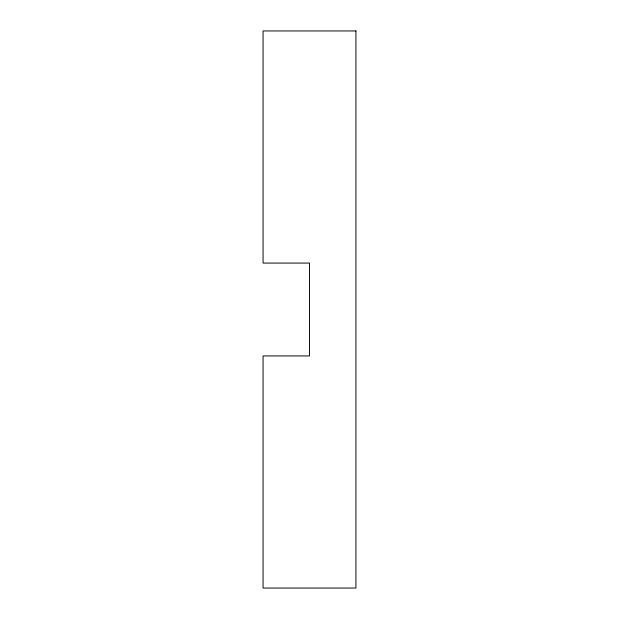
<?xml version="1.0" encoding="UTF-8"?>
<svg xmlns="http://www.w3.org/2000/svg" width="619" height="619" viewBox="0 0 619 619"><rect width="100%" height="100%" fill="white"/><g stroke="black" fill="none" stroke-linecap="round" stroke-linejoin="round"><path stroke-width="0.93" d="M355.925 30.95L263.075 30.95L263.075 263.075L309.5 263.075L309.5 355.925L263.075 355.925L263.075 588.05L355.925 588.05L355.925 30.95"/></g></svg>
